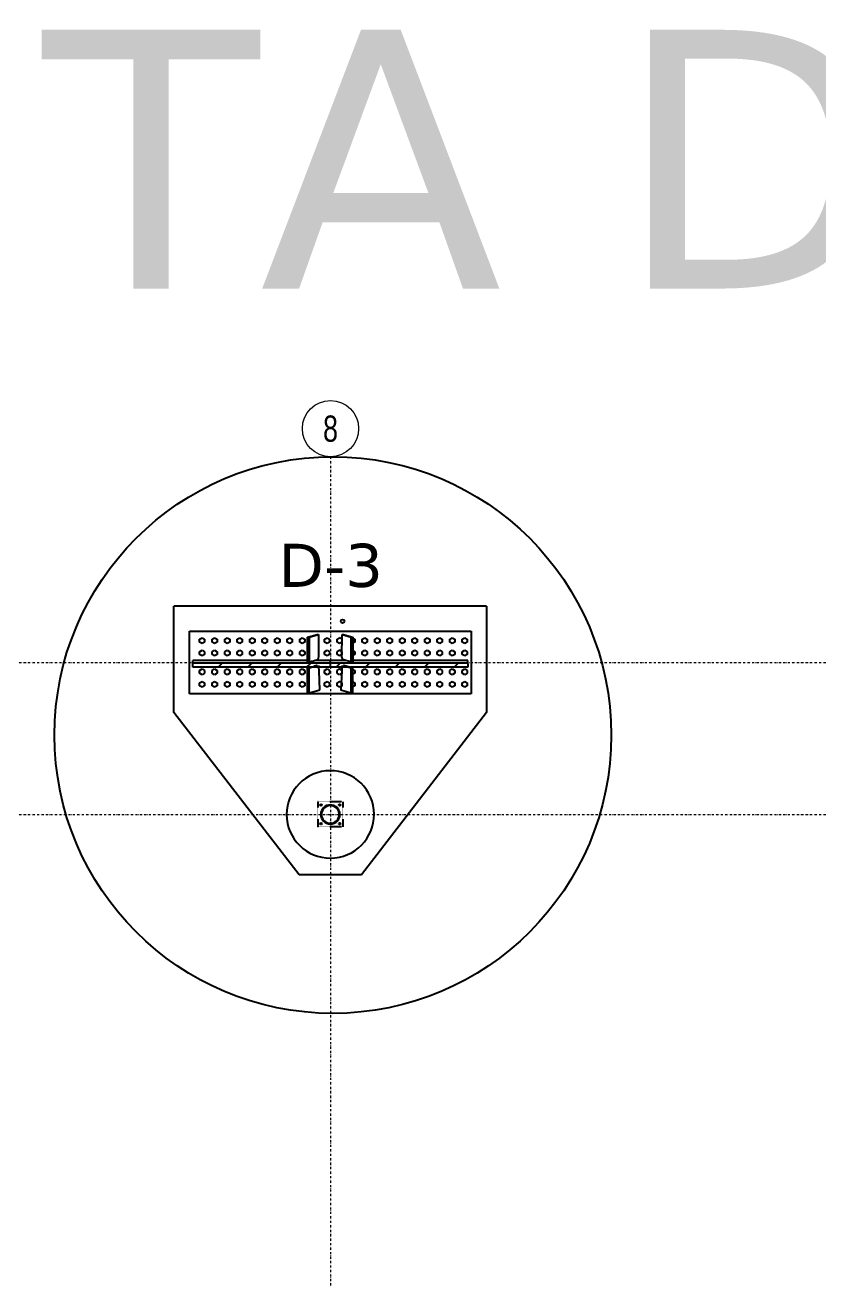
# Model space of a CAD drawing. Header units: millimetres. Extents: x 1541 to 289025, y -12015 to 47026.
# Drawn here: x 72094 to 73014, y -10231 to -8778 of the extents above; entities that cross this region are included whole.
import ezdxf
from ezdxf.enums import TextEntityAlignment as Align

# ---------------------------------------------------------------- set-up
doc = ezdxf.new("R2010")
doc.units = ezdxf.units.MM
doc.header["$LTSCALE"] = 0.1
for name, pattern in [('ACAD_ISO02W100', [15, 12, -3]), ('DASHDOTX2', [50.8, 25.4, -12.7, 0, -12.7]), ('DXK_LINE_DOT2', [3.9198, 1.9599, -1.9599]), ('Grid Line', [3.33375, 1.905, -0.47625, 0.47625, -0.47625])]:
    doc.linetypes.add(name, pattern=pattern)
doc.layers.get('0').update_dxf_attribs({"color": 255})
for name, color, linetype in [('COTAS', 8, 'Continuous'), ('ROTÚLOS', 6, 'Continuous'), ('TEXTO GENRAL', 3, 'Continuous')]:
    doc.layers.add(name, color=color, linetype=linetype)
doc.layers.add('E_EJES', color=8, linetype='Continuous', lineweight=9)
doc.layers.add('E_EJES-1', color=8, linetype='Grid Line', lineweight=9)
doc.styles.add('Swis721 LtCn BT_1', font='swisscl.ttf', dxfattribs={"height": 0.42})
doc.styles.add('TEXTO GENERAL', font='verdana.ttf', dxfattribs={"height": 0.9})

# ---------------------------------------------------------------- blocks, each defined once
blk = doc.blocks.new('Grid - CNI_NOMBRE EJES-372759-_26_00m_LOC COLUMNAS Y MUROS PISO 7')
at = {"layer": 'E_EJES'}
blk.add_circle((0, 0), 0.003, dxfattribs=at)

msp = doc.modelspace()

# ---------------------------------------------------------------- hatches: boundary and pattern name
at = {"linetype": 'Continuous'}
h = msp.add_hatch(dxfattribs=at)
h.set_pattern_fill('', scale=7.611392, style=0, pattern_type=0)
h.set_pattern_definition([(45, (72288.794, -9517.53), (-17.088, 17.088), [])])
h.paths.add_polyline_path([(72607.7, -9517.5), (72288.8, -9517.5), (72288.8, -9518.3), (72289, -9522.2), (72607.6, -9522.2), (72607.7, -9518.3)])
h = msp.add_hatch(dxfattribs=at)
h.set_pattern_fill('', scale=7.611392, style=0, pattern_type=0)
h.set_pattern_definition([(45, (72459.099, -9690.706), (-17.088, 17.088), [])])
h.paths.add_polyline_path([(72459.3, -9692.9), (72459.1, -9690.7), (72458.5, -9688.6), (72457.4, -9686.7), (72456.1, -9685), (72454.4, -9683.7), (72452.5, -9682.6), (72450.4, -9682), (72448.3, -9681.8), (72446.1, -9682), (72444, -9682.6), (72442.1, -9683.7), (72440.4, -9685), (72439.1, -9686.7), (72438, -9688.6), (72437.4, -9690.7), (72437.2, -9692.9), (72437.4, -9695), (72438, -9697.1), (72439.1, -9699), (72440.4, -9700.7), (72442.1, -9702.1), (72444, -9703.1), (72446.1, -9703.7), (72448.3, -9703.9), (72450.4, -9703.7), (72452.5, -9703.1), (72454.4, -9702.1), (72456.1, -9700.7), (72457.4, -9699), (72458.5, -9697.1), (72459.1, -9695)])
h.paths.add_polyline_path([(72457.8, -9696.8), (72456.8, -9698.6), (72455.6, -9700.2), (72454, -9701.5), (72452.2, -9702.4), (72450.3, -9703), (72448.3, -9703.2), (72446.2, -9703), (72444.3, -9702.4), (72442.5, -9701.5), (72441, -9700.2), (72439.7, -9698.6), (72438.7, -9696.8), (72438.1, -9694.9), (72437.9, -9692.9), (72438.1, -9690.8), (72438.7, -9688.9), (72439.7, -9687.1), (72441, -9685.6), (72442.5, -9684.3), (72444.3, -9683.3), (72446.2, -9682.7), (72448.3, -9682.5), (72450.3, -9682.7), (72452.2, -9683.3), (72454, -9684.3), (72455.6, -9685.6), (72456.8, -9687.1), (72457.8, -9688.9), (72458.4, -9690.8), (72458.6, -9692.9), (72458.4, -9694.9)])

# ---------------------------------------------------------------- linework, layer by layer
at = {"color": 2, "linetype": 'Continuous'}
for p, q in [((72267, -9574.7), (72267, -9451.5)), ((72629.5, -9451.5), (72270.7, -9451.5)), ((72629.5, -9451.5), (72629.5, -9574.7)), ((72285.2, -9553), (72285.2, -9480.5)), ((72285.2, -9480.5), (72611.4, -9480.5)), ((72422, -9487.4), (72432.9, -9484.2)), ((72422, -9487.4), (72423.9, -9487.3)), ((72422, -9516.4), (72422, -9487.4)), ((72423.9, -9487.3), (72434.6, -9484.2)), ((72423.9, -9487.3), (72423.9, -9516.3)), ((72432.9, -9484.2), (72434.6, -9484.2)), ((72434.6, -9484.2), (72434.7, -9510.3)), ((72461.8, -9510.3), (72461.9, -9484.2)), ((72461.9, -9484.2), (72463.6, -9484.2)), ((72461.9, -9484.2), (72472.6, -9487.3)), ((72463.6, -9484.2), (72474.5, -9487.4)), ((72472.6, -9516.3), (72472.6, -9487.3)), ((72472.6, -9487.3), (72474.5, -9487.4)), ((72474.5, -9487.4), (72474.5, -9516.4)), ((72611.4, -9480.5), (72611.4, -9553)), ((72288.8, -9517.5), (72288.8, -9514.4)), ((72422, -9514.4), (72288.8, -9514.4)), ((72288.8, -9518.3), (72288.8, -9517.5)), ((72607.7, -9517.5), (72288.8, -9517.5)), ((72288.8, -9522.2), (72288.8, -9518.3)), ((72289, -9522.2), (72288.8, -9518.3)), ((72423.9, -9516.3), (72422, -9516.4)), ((72423.9, -9516.3), (72433.8, -9513.4)), ((72466, -9514.4), (72430.5, -9514.4)), ((72434.7, -9510.3), (72433.8, -9513.4)), ((72434.6, -9520.2), (72434.7, -9522.2)), ((72462.7, -9513.4), (72461.8, -9510.3)), ((72461.9, -9520.2), (72461.8, -9522.2)), ((72472.6, -9516.3), (72462.7, -9513.4)), ((72474.5, -9516.4), (72472.6, -9516.3)), ((72607.7, -9514.4), (72474.5, -9514.4)), ((72607.7, -9518.3), (72607.6, -9522.2)), ((72607.7, -9517.5), (72607.7, -9514.4)), ((72607.7, -9518.3), (72607.7, -9517.5)), ((72607.7, -9518.3), (72607.7, -9522.2)), ((72289, -9522.2), (72288.8, -9522.2)), ((72607.6, -9522.2), (72289, -9522.2)), ((72426.3, -9522.2), (72422, -9523.5)), ((72422, -9523.5), (72423.9, -9523.4)), ((72422, -9552.6), (72422, -9523.5)), ((72428, -9522.2), (72423.9, -9523.4)), ((72423.9, -9552.5), (72423.9, -9523.4)), ((72434.7, -9522.2), (72434.9, -9526.4)), ((72434.9, -9526.4), (72435.9, -9548.9)), ((72461.6, -9526.4), (72460.6, -9548.9)), ((72461.8, -9522.2), (72461.6, -9526.4)), ((72472.6, -9523.4), (72468.5, -9522.2)), ((72474.5, -9523.5), (72470.3, -9522.2)), ((72472.6, -9552.5), (72472.6, -9523.4)), ((72472.6, -9523.4), (72474.5, -9523.5)), ((72474.5, -9552.6), (72474.5, -9523.5)), ((72607.7, -9522.2), (72607.6, -9522.2)), ((72434.9, -9549.2), (72423.9, -9552.5)), ((72435.9, -9548.9), (72434.9, -9549.2)), ((72461.6, -9549.2), (72460.6, -9548.9)), ((72472.6, -9552.5), (72461.6, -9549.2)), ((72611.4, -9553), (72285.2, -9553)), ((72422, -9552.6), (72423.9, -9552.5)), ((72472.6, -9552.5), (72474.5, -9552.6)), ((72412, -9763), (72267, -9574.7)), ((72629.5, -9574.7), (72484.5, -9763)), ((72484.5, -9763), (72412, -9763))]:
    msp.add_line(p, q, dxfattribs=at)
at = {"color": 7, "linetype": 'DXK_LINE_DOT2'}
for p, q in [((72270.7, -9451.5), (72267, -9451.5)), ((72430.5, -9514.4), (72422, -9514.4)), ((72432.9, -9520.2), (72426.3, -9522.2)), ((72434.6, -9520.2), (72428, -9522.2)), ((72434.6, -9520.2), (72432.9, -9520.2)), ((72463.6, -9520.2), (72461.9, -9520.2)), ((72468.5, -9522.2), (72461.9, -9520.2)), ((72470.3, -9522.2), (72463.6, -9520.2)), ((72474.5, -9514.4), (72466, -9514.4)), ((72462.8, -9678.4), (72433.8, -9678.4)), ((72433.8, -9678.4), (72433.8, -9707.4)), ((72462.8, -9678.4), (72462.8, -9707.4)), ((72462.8, -9707.4), (72433.8, -9707.4))]:
    msp.add_line(p, q, dxfattribs=at)
at = {"color": 7, "linetype": 'Continuous'}
for p, q in [((72296.8, -9489.7), (72299.7, -9488)), ((72296.8, -9493), (72296.8, -9489.7)), ((72299.7, -9488), (72302.6, -9489.7)), ((72302.6, -9489.7), (72302.6, -9493)), ((72311.3, -9489.7), (72314.2, -9488)), ((72311.3, -9493), (72311.3, -9489.7)), ((72314.2, -9488), (72317.1, -9489.7)), ((72317.1, -9489.7), (72317.1, -9493)), ((72325.8, -9489.7), (72328.7, -9488)), ((72325.8, -9493), (72325.8, -9489.7)), ((72328.7, -9488), (72331.6, -9489.7)), ((72331.6, -9489.7), (72331.6, -9493)), ((72340.3, -9489.7), (72343.2, -9488)), ((72340.3, -9493), (72340.3, -9489.7)), ((72343.2, -9488), (72346.1, -9489.7)), ((72346.1, -9489.7), (72346.1, -9493)), ((72354.8, -9489.7), (72357.7, -9488)), ((72354.8, -9493), (72354.8, -9489.7)), ((72357.7, -9488), (72360.6, -9489.7)), ((72360.6, -9489.7), (72360.6, -9493)), ((72369.3, -9489.7), (72372.2, -9488)), ((72369.3, -9493), (72369.3, -9489.7)), ((72372.2, -9488), (72375.1, -9489.7)), ((72375.1, -9489.7), (72375.1, -9493)), ((72383.8, -9489.7), (72386.7, -9488)), ((72383.8, -9493), (72383.8, -9489.7)), ((72386.7, -9488), (72389.6, -9489.7)), ((72389.6, -9489.7), (72389.6, -9493)), ((72398.3, -9489.7), (72401.2, -9488)), ((72398.3, -9493), (72398.3, -9489.7)), ((72401.2, -9488), (72404.1, -9489.7)), ((72404.1, -9489.7), (72404.1, -9493)), ((72412.8, -9489.7), (72415.7, -9488)), ((72412.8, -9493), (72412.8, -9489.7)), ((72415.7, -9488), (72418.6, -9489.7)), ((72418.6, -9489.7), (72418.6, -9493)), ((72441.7, -9489.7), (72444.6, -9488)), ((72441.7, -9493), (72441.7, -9489.7)), ((72444.6, -9488), (72447.5, -9489.7)), ((72447.5, -9489.7), (72447.5, -9493)), ((72456.2, -9489.7), (72459.1, -9488)), ((72456.2, -9493), (72456.2, -9489.7)), ((72462, -9489.7), (72459.1, -9488)), ((72462, -9493), (72462, -9489.7)), ((72474.5, -9488.5), (72476.5, -9489.7)), ((72476.5, -9489.7), (72476.5, -9493)), ((72485.2, -9489.7), (72488.1, -9488)), ((72485.2, -9493), (72485.2, -9489.7)), ((72488.1, -9488), (72491, -9489.7)), ((72491, -9489.7), (72491, -9493)), ((72499.7, -9489.7), (72502.6, -9488)), ((72499.7, -9493), (72499.7, -9489.7)), ((72502.6, -9488), (72505.5, -9489.7)), ((72505.5, -9489.7), (72505.5, -9493)), ((72514.2, -9489.7), (72517.1, -9488)), ((72514.2, -9493), (72514.2, -9489.7)), ((72517.1, -9488), (72520, -9489.7)), ((72520, -9489.7), (72520, -9493)), ((72528.7, -9489.7), (72531.6, -9488)), ((72528.7, -9493), (72528.7, -9489.7)), ((72531.6, -9488), (72534.5, -9489.7)), ((72534.5, -9489.7), (72534.5, -9493)), ((72543.2, -9489.7), (72546.1, -9488)), ((72543.2, -9493), (72543.2, -9489.7)), ((72546.1, -9488), (72549, -9489.7)), ((72549, -9489.7), (72549, -9493)), ((72557.7, -9489.7), (72560.6, -9488)), ((72557.7, -9493), (72557.7, -9489.7)), ((72560.6, -9488), (72563.5, -9489.7)), ((72563.5, -9489.7), (72563.5, -9493)), ((72572.2, -9489.7), (72575.1, -9488)), ((72572.2, -9493), (72572.2, -9489.7)), ((72575.1, -9488), (72578, -9489.7)), ((72578, -9489.7), (72578, -9493)), ((72586.7, -9489.7), (72589.6, -9488)), ((72586.7, -9493), (72586.7, -9489.7)), ((72589.6, -9488), (72592.5, -9489.7)), ((72592.5, -9489.7), (72592.5, -9493)), ((72601.2, -9489.7), (72604.1, -9488)), ((72601.2, -9493), (72601.2, -9489.7)), ((72604.1, -9488), (72607, -9489.7)), ((72607, -9489.7), (72607, -9493)), ((72299.7, -9494.7), (72296.8, -9493)), ((72296.8, -9504.2), (72299.7, -9502.5)), ((72296.8, -9507.5), (72296.8, -9504.2)), ((72302.6, -9493), (72299.7, -9494.7)), ((72299.7, -9502.5), (72302.6, -9504.2)), ((72302.6, -9504.2), (72302.6, -9507.5)), ((72314.2, -9494.7), (72311.3, -9493)), ((72311.3, -9504.2), (72314.2, -9502.5)), ((72311.3, -9507.5), (72311.3, -9504.2)), ((72317.1, -9493), (72314.2, -9494.7)), ((72314.2, -9502.5), (72317.1, -9504.2)), ((72317.1, -9504.2), (72317.1, -9507.5)), ((72328.7, -9494.7), (72325.8, -9493)), ((72325.8, -9504.2), (72328.7, -9502.5)), ((72325.8, -9507.5), (72325.8, -9504.2)), ((72331.6, -9493), (72328.7, -9494.7)), ((72328.7, -9502.5), (72331.6, -9504.2)), ((72331.6, -9504.2), (72331.6, -9507.5)), ((72343.2, -9494.7), (72340.3, -9493)), ((72340.3, -9504.2), (72343.2, -9502.5)), ((72340.3, -9507.5), (72340.3, -9504.2)), ((72346.1, -9493), (72343.2, -9494.7)), ((72343.2, -9502.5), (72346.1, -9504.2)), ((72346.1, -9504.2), (72346.1, -9507.5)), ((72357.7, -9494.7), (72354.8, -9493)), ((72354.8, -9504.2), (72357.7, -9502.5)), ((72354.8, -9507.5), (72354.8, -9504.2)), ((72360.6, -9493), (72357.7, -9494.7)), ((72357.7, -9502.5), (72360.6, -9504.2)), ((72360.6, -9504.2), (72360.6, -9507.5)), ((72372.2, -9494.7), (72369.3, -9493)), ((72369.3, -9504.2), (72372.2, -9502.5)), ((72369.3, -9507.5), (72369.3, -9504.2)), ((72375.1, -9493), (72372.2, -9494.7)), ((72372.2, -9502.5), (72375.1, -9504.2)), ((72375.1, -9504.2), (72375.1, -9507.5)), ((72386.7, -9494.7), (72383.8, -9493)), ((72383.8, -9504.2), (72386.7, -9502.5)), ((72383.8, -9507.5), (72383.8, -9504.2)), ((72389.6, -9493), (72386.7, -9494.7)), ((72386.7, -9502.5), (72389.6, -9504.2)), ((72389.6, -9504.2), (72389.6, -9507.5)), ((72401.2, -9494.7), (72398.3, -9493)), ((72398.3, -9504.2), (72401.2, -9502.5)), ((72398.3, -9507.5), (72398.3, -9504.2)), ((72404.1, -9493), (72401.2, -9494.7)), ((72401.2, -9502.5), (72404.1, -9504.2)), ((72404.1, -9504.2), (72404.1, -9507.5)), ((72415.7, -9494.7), (72412.8, -9493)), ((72412.8, -9504.2), (72415.7, -9502.5)), ((72412.8, -9507.5), (72412.8, -9504.2)), ((72418.6, -9493), (72415.7, -9494.7)), ((72415.7, -9502.5), (72418.6, -9504.2)), ((72418.6, -9504.2), (72418.6, -9507.5)), ((72444.6, -9494.7), (72441.7, -9493)), ((72441.7, -9504.2), (72444.6, -9502.5)), ((72441.7, -9507.5), (72441.7, -9504.2)), ((72447.5, -9493), (72444.6, -9494.7)), ((72444.6, -9502.5), (72447.5, -9504.2)), ((72447.5, -9504.2), (72447.5, -9507.5)), ((72459.1, -9494.7), (72456.2, -9493)), ((72456.2, -9504.2), (72459.1, -9502.5)), ((72456.2, -9507.5), (72456.2, -9504.2)), ((72462, -9493), (72459.1, -9494.7)), ((72462, -9504.2), (72459.1, -9502.5)), ((72462, -9507.5), (72462, -9504.2)), ((72476.5, -9493), (72474.5, -9494.2)), ((72474.5, -9503), (72476.5, -9504.2)), ((72476.5, -9504.2), (72476.5, -9507.5)), ((72488.1, -9494.7), (72485.2, -9493)), ((72485.2, -9504.2), (72488.1, -9502.5)), ((72485.2, -9507.5), (72485.2, -9504.2)), ((72491, -9493), (72488.1, -9494.7)), ((72488.1, -9502.5), (72491, -9504.2)), ((72491, -9504.2), (72491, -9507.5)), ((72502.6, -9494.7), (72499.7, -9493)), ((72499.7, -9504.2), (72502.6, -9502.5)), ((72499.7, -9507.5), (72499.7, -9504.2)), ((72505.5, -9493), (72502.6, -9494.7)), ((72502.6, -9502.5), (72505.5, -9504.2)), ((72505.5, -9504.2), (72505.5, -9507.5)), ((72517.1, -9494.7), (72514.2, -9493)), ((72514.2, -9504.2), (72517.1, -9502.5)), ((72514.2, -9507.5), (72514.2, -9504.2)), ((72520, -9493), (72517.1, -9494.7)), ((72517.1, -9502.5), (72520, -9504.2)), ((72520, -9504.2), (72520, -9507.5)), ((72531.6, -9494.7), (72528.7, -9493)), ((72528.7, -9504.2), (72531.6, -9502.5)), ((72528.7, -9507.5), (72528.7, -9504.2)), ((72534.5, -9493), (72531.6, -9494.7)), ((72531.6, -9502.5), (72534.5, -9504.2)), ((72534.5, -9504.2), (72534.5, -9507.5)), ((72546.1, -9494.7), (72543.2, -9493)), ((72543.2, -9504.2), (72546.1, -9502.5)), ((72543.2, -9507.5), (72543.2, -9504.2)), ((72549, -9493), (72546.1, -9494.7)), ((72546.1, -9502.5), (72549, -9504.2)), ((72549, -9504.2), (72549, -9507.5)), ((72560.6, -9494.7), (72557.7, -9493)), ((72557.7, -9504.2), (72560.6, -9502.5)), ((72557.7, -9507.5), (72557.7, -9504.2)), ((72563.5, -9493), (72560.6, -9494.7)), ((72560.6, -9502.5), (72563.5, -9504.2)), ((72563.5, -9504.2), (72563.5, -9507.5)), ((72575.1, -9494.7), (72572.2, -9493)), ((72572.2, -9504.2), (72575.1, -9502.5)), ((72572.2, -9507.5), (72572.2, -9504.2)), ((72578, -9493), (72575.1, -9494.7)), ((72575.1, -9502.5), (72578, -9504.2)), ((72578, -9504.2), (72578, -9507.5)), ((72589.6, -9494.7), (72586.7, -9493)), ((72586.7, -9504.2), (72589.6, -9502.5)), ((72586.7, -9507.5), (72586.7, -9504.2)), ((72592.5, -9493), (72589.6, -9494.7)), ((72589.6, -9502.5), (72592.5, -9504.2)), ((72592.5, -9504.2), (72592.5, -9507.5)), ((72604.1, -9494.7), (72601.2, -9493)), ((72601.2, -9504.2), (72604.1, -9502.5)), ((72601.2, -9507.5), (72601.2, -9504.2)), ((72607, -9493), (72604.1, -9494.7)), ((72604.1, -9502.5), (72607, -9504.2)), ((72607, -9504.2), (72607, -9507.5)), ((72299.7, -9509.2), (72296.8, -9507.5)), ((72302.6, -9507.5), (72299.7, -9509.2)), ((72314.2, -9509.2), (72311.3, -9507.5)), ((72317.1, -9507.5), (72314.2, -9509.2)), ((72328.7, -9509.2), (72325.8, -9507.5)), ((72331.6, -9507.5), (72328.7, -9509.2)), ((72343.2, -9509.2), (72340.3, -9507.5)), ((72346.1, -9507.5), (72343.2, -9509.2)), ((72357.7, -9509.2), (72354.8, -9507.5)), ((72360.6, -9507.5), (72357.7, -9509.2)), ((72372.2, -9509.2), (72369.3, -9507.5)), ((72375.1, -9507.5), (72372.2, -9509.2)), ((72386.7, -9509.2), (72383.8, -9507.5)), ((72389.6, -9507.5), (72386.7, -9509.2)), ((72401.2, -9509.2), (72398.3, -9507.5)), ((72404.1, -9507.5), (72401.2, -9509.2)), ((72415.7, -9509.2), (72412.8, -9507.5)), ((72418.6, -9507.5), (72415.7, -9509.2)), ((72444.6, -9509.2), (72441.7, -9507.5)), ((72447.5, -9507.5), (72444.6, -9509.2)), ((72459.1, -9509.2), (72456.2, -9507.5)), ((72462, -9507.5), (72459.1, -9509.2)), ((72476.5, -9507.5), (72474.5, -9508.7)), ((72488.1, -9509.2), (72485.2, -9507.5)), ((72491, -9507.5), (72488.1, -9509.2)), ((72502.6, -9509.2), (72499.7, -9507.5)), ((72505.5, -9507.5), (72502.6, -9509.2)), ((72517.1, -9509.2), (72514.2, -9507.5)), ((72520, -9507.5), (72517.1, -9509.2)), ((72531.6, -9509.2), (72528.7, -9507.5)), ((72534.5, -9507.5), (72531.6, -9509.2)), ((72546.1, -9509.2), (72543.2, -9507.5)), ((72549, -9507.5), (72546.1, -9509.2)), ((72560.6, -9509.2), (72557.7, -9507.5)), ((72563.5, -9507.5), (72560.6, -9509.2)), ((72575.1, -9509.2), (72572.2, -9507.5)), ((72578, -9507.5), (72575.1, -9509.2)), ((72589.6, -9509.2), (72586.7, -9507.5)), ((72592.5, -9507.5), (72589.6, -9509.2)), ((72604.1, -9509.2), (72601.2, -9507.5)), ((72607, -9507.5), (72604.1, -9509.2)), ((72296.8, -9525.9), (72299.7, -9524.2)), ((72296.8, -9529.3), (72296.8, -9525.9)), ((72299.7, -9530.9), (72296.8, -9529.3)), ((72299.7, -9524.2), (72302.6, -9525.9)), ((72302.6, -9529.3), (72299.7, -9530.9)), ((72302.6, -9525.9), (72302.6, -9529.3)), ((72311.3, -9525.9), (72314.2, -9524.2)), ((72311.3, -9529.3), (72311.3, -9525.9)), ((72314.2, -9530.9), (72311.3, -9529.3)), ((72314.2, -9524.2), (72317.1, -9525.9)), ((72317.1, -9529.3), (72314.2, -9530.9)), ((72317.1, -9525.9), (72317.1, -9529.3)), ((72325.8, -9525.9), (72328.7, -9524.2)), ((72325.8, -9529.3), (72325.8, -9525.9)), ((72328.7, -9530.9), (72325.8, -9529.3)), ((72328.7, -9524.2), (72331.6, -9525.9)), ((72331.6, -9529.3), (72328.7, -9530.9)), ((72331.6, -9525.9), (72331.6, -9529.3)), ((72340.3, -9525.9), (72343.2, -9524.2)), ((72340.3, -9529.3), (72340.3, -9525.9)), ((72343.2, -9530.9), (72340.3, -9529.3)), ((72343.2, -9524.2), (72346.1, -9525.9)), ((72346.1, -9529.3), (72343.2, -9530.9)), ((72346.1, -9525.9), (72346.1, -9529.3)), ((72354.8, -9525.9), (72357.7, -9524.2)), ((72354.8, -9529.3), (72354.8, -9525.9)), ((72357.7, -9530.9), (72354.8, -9529.3)), ((72357.7, -9524.2), (72360.6, -9525.9)), ((72360.6, -9529.3), (72357.7, -9530.9)), ((72360.6, -9525.9), (72360.6, -9529.3)), ((72369.3, -9525.9), (72372.2, -9524.2)), ((72369.3, -9529.3), (72369.3, -9525.9)), ((72372.2, -9530.9), (72369.3, -9529.3)), ((72372.2, -9524.2), (72375.1, -9525.9)), ((72375.1, -9529.3), (72372.2, -9530.9)), ((72375.1, -9525.9), (72375.1, -9529.3)), ((72383.8, -9525.9), (72386.7, -9524.2)), ((72383.8, -9529.3), (72383.8, -9525.9)), ((72386.7, -9530.9), (72383.8, -9529.3)), ((72386.7, -9524.2), (72389.6, -9525.9)), ((72389.6, -9529.3), (72386.7, -9530.9)), ((72389.6, -9525.9), (72389.6, -9529.3)), ((72398.3, -9525.9), (72401.2, -9524.2)), ((72398.3, -9529.3), (72398.3, -9525.9)), ((72401.2, -9530.9), (72398.3, -9529.3)), ((72401.2, -9524.2), (72404.1, -9525.9)), ((72404.1, -9529.3), (72401.2, -9530.9)), ((72404.1, -9525.9), (72404.1, -9529.3)), ((72412.8, -9525.9), (72415.7, -9524.2)), ((72412.8, -9529.3), (72412.8, -9525.9)), ((72415.7, -9530.9), (72412.8, -9529.3)), ((72415.7, -9524.2), (72418.6, -9525.9)), ((72418.6, -9529.3), (72415.7, -9530.9)), ((72418.6, -9525.9), (72418.6, -9529.3)), ((72441.7, -9525.9), (72444.6, -9524.2)), ((72441.7, -9529.3), (72441.7, -9525.9)), ((72444.6, -9530.9), (72441.7, -9529.3)), ((72444.6, -9524.2), (72447.5, -9525.9)), ((72447.5, -9529.3), (72444.6, -9530.9)), ((72447.5, -9525.9), (72447.5, -9529.3)), ((72456.2, -9525.9), (72459.1, -9524.2)), ((72456.2, -9529.3), (72456.2, -9525.9)), ((72459.1, -9530.9), (72456.2, -9529.3)), ((72462, -9525.9), (72459.1, -9524.2)), ((72462, -9529.3), (72459.1, -9530.9)), ((72462, -9529.3), (72462, -9525.9)), ((72474.5, -9524.7), (72476.5, -9525.9)), ((72476.5, -9529.3), (72474.5, -9530.4)), ((72476.5, -9525.9), (72476.5, -9529.3)), ((72485.2, -9525.9), (72488.1, -9524.2)), ((72485.2, -9529.3), (72485.2, -9525.9)), ((72488.1, -9530.9), (72485.2, -9529.3)), ((72488.1, -9524.2), (72491, -9525.9)), ((72491, -9529.3), (72488.1, -9530.9)), ((72491, -9525.9), (72491, -9529.3)), ((72499.7, -9525.9), (72502.6, -9524.2)), ((72499.7, -9529.3), (72499.7, -9525.9)), ((72502.6, -9530.9), (72499.7, -9529.3)), ((72502.6, -9524.2), (72505.5, -9525.9)), ((72505.5, -9529.3), (72502.6, -9530.9)), ((72505.5, -9525.9), (72505.5, -9529.3)), ((72514.2, -9525.9), (72517.1, -9524.2)), ((72514.2, -9529.3), (72514.2, -9525.9)), ((72517.1, -9530.9), (72514.2, -9529.3)), ((72517.1, -9524.2), (72520, -9525.9)), ((72520, -9529.3), (72517.1, -9530.9)), ((72520, -9525.9), (72520, -9529.3)), ((72528.7, -9525.9), (72531.6, -9524.2)), ((72528.7, -9529.3), (72528.7, -9525.9)), ((72531.6, -9530.9), (72528.7, -9529.3)), ((72531.6, -9524.2), (72534.5, -9525.9)), ((72534.5, -9529.3), (72531.6, -9530.9)), ((72534.5, -9525.9), (72534.5, -9529.3)), ((72543.2, -9525.9), (72546.1, -9524.2)), ((72543.2, -9529.3), (72543.2, -9525.9)), ((72546.1, -9530.9), (72543.2, -9529.3)), ((72546.1, -9524.2), (72549, -9525.9)), ((72549, -9529.3), (72546.1, -9530.9)), ((72549, -9525.9), (72549, -9529.3)), ((72557.7, -9525.9), (72560.6, -9524.2)), ((72557.7, -9529.3), (72557.7, -9525.9)), ((72560.6, -9530.9), (72557.7, -9529.3)), ((72560.6, -9524.2), (72563.5, -9525.9)), ((72563.5, -9529.3), (72560.6, -9530.9)), ((72563.5, -9525.9), (72563.5, -9529.3)), ((72572.2, -9525.9), (72575.1, -9524.2)), ((72572.2, -9529.3), (72572.2, -9525.9)), ((72575.1, -9530.9), (72572.2, -9529.3)), ((72575.1, -9524.2), (72578, -9525.9)), ((72578, -9529.3), (72575.1, -9530.9)), ((72578, -9525.9), (72578, -9529.3)), ((72586.7, -9525.9), (72589.6, -9524.2)), ((72586.7, -9529.3), (72586.7, -9525.9)), ((72589.6, -9530.9), (72586.7, -9529.3)), ((72589.6, -9524.2), (72592.5, -9525.9)), ((72592.5, -9529.3), (72589.6, -9530.9)), ((72592.5, -9525.9), (72592.5, -9529.3)), ((72601.2, -9525.9), (72604.1, -9524.2)), ((72601.2, -9529.3), (72601.2, -9525.9)), ((72604.1, -9530.9), (72601.2, -9529.3)), ((72604.1, -9524.2), (72607, -9525.9)), ((72607, -9529.3), (72604.1, -9530.9)), ((72607, -9525.9), (72607, -9529.3)), ((72296.8, -9540.4), (72299.7, -9538.7)), ((72296.8, -9543.8), (72296.8, -9540.4)), ((72299.7, -9545.4), (72296.8, -9543.8)), ((72299.7, -9538.7), (72302.6, -9540.4)), ((72302.6, -9543.8), (72299.7, -9545.4)), ((72302.6, -9540.4), (72302.6, -9543.8)), ((72311.3, -9540.4), (72314.2, -9538.7)), ((72311.3, -9543.8), (72311.3, -9540.4)), ((72314.2, -9545.4), (72311.3, -9543.8)), ((72314.2, -9538.7), (72317.1, -9540.4)), ((72317.1, -9543.8), (72314.2, -9545.4)), ((72317.1, -9540.4), (72317.1, -9543.8)), ((72325.8, -9540.4), (72328.7, -9538.7)), ((72325.8, -9543.8), (72325.8, -9540.4)), ((72328.7, -9545.4), (72325.8, -9543.8)), ((72328.7, -9538.7), (72331.6, -9540.4)), ((72331.6, -9543.8), (72328.7, -9545.4)), ((72331.6, -9540.4), (72331.6, -9543.8)), ((72340.3, -9540.4), (72343.2, -9538.7)), ((72340.3, -9543.8), (72340.3, -9540.4)), ((72343.2, -9545.4), (72340.3, -9543.8)), ((72343.2, -9538.7), (72346.1, -9540.4)), ((72346.1, -9543.8), (72343.2, -9545.4)), ((72346.1, -9540.4), (72346.1, -9543.8)), ((72354.8, -9540.4), (72357.7, -9538.7)), ((72354.8, -9543.8), (72354.8, -9540.4)), ((72357.7, -9545.4), (72354.8, -9543.8)), ((72357.7, -9538.7), (72360.6, -9540.4)), ((72360.6, -9543.8), (72357.7, -9545.4)), ((72360.6, -9540.4), (72360.6, -9543.8)), ((72369.3, -9540.4), (72372.2, -9538.7)), ((72369.3, -9543.8), (72369.3, -9540.4)), ((72372.2, -9545.4), (72369.3, -9543.8)), ((72372.2, -9538.7), (72375.1, -9540.4)), ((72375.1, -9543.8), (72372.2, -9545.4)), ((72375.1, -9540.4), (72375.1, -9543.8)), ((72383.8, -9540.4), (72386.7, -9538.7)), ((72383.8, -9543.8), (72383.8, -9540.4)), ((72386.7, -9545.4), (72383.8, -9543.8)), ((72386.7, -9538.7), (72389.6, -9540.4)), ((72389.6, -9543.8), (72386.7, -9545.4)), ((72389.6, -9540.4), (72389.6, -9543.8)), ((72398.3, -9540.4), (72401.2, -9538.7)), ((72398.3, -9543.8), (72398.3, -9540.4)), ((72401.2, -9545.4), (72398.3, -9543.8)), ((72401.2, -9538.7), (72404.1, -9540.4)), ((72404.1, -9543.8), (72401.2, -9545.4)), ((72404.1, -9540.4), (72404.1, -9543.8)), ((72412.8, -9540.4), (72415.7, -9538.7)), ((72412.8, -9543.8), (72412.8, -9540.4)), ((72415.7, -9545.4), (72412.8, -9543.8)), ((72415.7, -9538.7), (72418.6, -9540.4)), ((72418.6, -9543.8), (72415.7, -9545.4)), ((72418.6, -9540.4), (72418.6, -9543.8)), ((72441.7, -9540.4), (72444.6, -9538.7)), ((72441.7, -9543.8), (72441.7, -9540.4)), ((72444.6, -9545.4), (72441.7, -9543.8)), ((72444.6, -9538.7), (72447.5, -9540.4)), ((72447.5, -9543.8), (72444.6, -9545.4)), ((72447.5, -9540.4), (72447.5, -9543.8)), ((72456.2, -9540.4), (72459.1, -9538.7)), ((72456.2, -9543.8), (72456.2, -9540.4)), ((72459.1, -9545.4), (72456.2, -9543.8)), ((72462, -9540.4), (72459.1, -9538.7)), ((72462, -9543.8), (72459.1, -9545.4)), ((72462, -9543.8), (72462, -9540.4)), ((72474.5, -9539.2), (72476.5, -9540.4)), ((72476.5, -9543.8), (72474.5, -9544.9)), ((72476.5, -9540.4), (72476.5, -9543.8)), ((72485.2, -9540.4), (72488.1, -9538.7)), ((72485.2, -9543.8), (72485.2, -9540.4)), ((72488.1, -9545.4), (72485.2, -9543.8)), ((72488.1, -9538.7), (72491, -9540.4)), ((72491, -9543.8), (72488.1, -9545.4)), ((72491, -9540.4), (72491, -9543.8)), ((72499.7, -9540.4), (72502.6, -9538.7)), ((72499.7, -9543.8), (72499.7, -9540.4)), ((72502.6, -9545.4), (72499.7, -9543.8)), ((72502.6, -9538.7), (72505.5, -9540.4)), ((72505.5, -9543.8), (72502.6, -9545.4)), ((72505.5, -9540.4), (72505.5, -9543.8)), ((72514.2, -9540.4), (72517.1, -9538.7)), ((72514.2, -9543.8), (72514.2, -9540.4)), ((72517.1, -9545.4), (72514.2, -9543.8)), ((72517.1, -9538.7), (72520, -9540.4)), ((72520, -9543.8), (72517.1, -9545.4)), ((72520, -9540.4), (72520, -9543.8)), ((72528.7, -9540.4), (72531.6, -9538.7)), ((72528.7, -9543.8), (72528.7, -9540.4)), ((72531.6, -9545.4), (72528.7, -9543.8)), ((72531.6, -9538.7), (72534.5, -9540.4)), ((72534.5, -9543.8), (72531.6, -9545.4)), ((72534.5, -9540.4), (72534.5, -9543.8)), ((72543.2, -9540.4), (72546.1, -9538.7)), ((72543.2, -9543.8), (72543.2, -9540.4)), ((72546.1, -9545.4), (72543.2, -9543.8)), ((72546.1, -9538.7), (72549, -9540.4)), ((72549, -9543.8), (72546.1, -9545.4)), ((72549, -9540.4), (72549, -9543.8)), ((72557.7, -9540.4), (72560.6, -9538.7)), ((72557.7, -9543.8), (72557.7, -9540.4)), ((72560.6, -9545.4), (72557.7, -9543.8)), ((72560.6, -9538.7), (72563.5, -9540.4)), ((72563.5, -9543.8), (72560.6, -9545.4)), ((72563.5, -9540.4), (72563.5, -9543.8)), ((72572.2, -9540.4), (72575.1, -9538.7)), ((72572.2, -9543.8), (72572.2, -9540.4)), ((72575.1, -9545.4), (72572.2, -9543.8)), ((72575.1, -9538.7), (72578, -9540.4)), ((72578, -9543.8), (72575.1, -9545.4)), ((72578, -9540.4), (72578, -9543.8)), ((72586.7, -9540.4), (72589.6, -9538.7)), ((72586.7, -9543.8), (72586.7, -9540.4)), ((72589.6, -9545.4), (72586.7, -9543.8)), ((72589.6, -9538.7), (72592.5, -9540.4)), ((72592.5, -9543.8), (72589.6, -9545.4)), ((72592.5, -9540.4), (72592.5, -9543.8)), ((72601.2, -9540.4), (72604.1, -9538.7)), ((72601.2, -9543.8), (72601.2, -9540.4)), ((72604.1, -9545.4), (72601.2, -9543.8)), ((72604.1, -9538.7), (72607, -9540.4)), ((72607, -9543.8), (72604.1, -9545.4)), ((72607, -9540.4), (72607, -9543.8)), ((72436.3, -9682), (72436.8, -9681)), ((72436.8, -9681), (72437.9, -9681)), ((72437.9, -9681), (72438.5, -9682)), ((72458, -9682), (72458.6, -9681)), ((72458.6, -9681), (72459.7, -9681)), ((72459.7, -9681), (72460.3, -9682)), ((72436.8, -9683), (72436.3, -9682)), ((72437.9, -9683), (72436.8, -9683)), ((72438.5, -9682), (72437.9, -9683)), ((72458.6, -9683), (72458, -9682)), ((72459.7, -9683), (72458.6, -9683)), ((72460.3, -9682), (72459.7, -9683)), ((72436.3, -9703.7), (72436.8, -9702.8)), ((72436.8, -9704.7), (72436.3, -9703.7)), ((72436.8, -9702.8), (72437.9, -9702.8)), ((72437.9, -9704.7), (72436.8, -9704.7)), ((72437.9, -9702.8), (72438.5, -9703.7)), ((72438.5, -9703.7), (72437.9, -9704.7)), ((72458, -9703.7), (72458.6, -9702.8)), ((72458.6, -9704.7), (72458, -9703.7)), ((72458.6, -9702.8), (72459.7, -9702.8)), ((72459.7, -9704.7), (72458.6, -9704.7)), ((72459.7, -9702.8), (72460.3, -9703.7)), ((72460.3, -9703.7), (72459.7, -9704.7))]:
    msp.add_line(p, q, dxfattribs=at)
at = {"color": 1, "linetype": 'ACAD_ISO02W100', "ltscale": 4}
msp.add_line((72448.3, -9522.2), (72448.3, -9514.4), dxfattribs=at)
at = {"color": 2, "linetype": 'Continuous'}
for radius, start, end in [(50.7, 6, 186), (50.7, 186, 6), (11.1, 11.25, 191.25), (11.1, 191.25, 11.25), (10.3, 168.75, 348.75), (10.3, 348.75, 168.75)]:
    msp.add_arc((72448.3, -9692.9), radius, start, end, dxfattribs=at)
at = {"layer": 'COTAS'}
msp.add_circle((72462.5, -9468.9), 2.11, dxfattribs=at)
at = {"layer": 'E_EJES-1', "linetype": 'DASHDOTX2'}
for p, q in [((72448.5, -9278.2), (72448.5, -11903.7)), ((70611.3, -9516.7), (77834.1, -9516.7)), ((70611.3, -9692.9), (77834.1, -9692.9))]:
    msp.add_line(p, q, dxfattribs=at)
at = {"layer": 'ROTÚLOS'}
msp.add_circle((72451.2, -9600.9), 322.7, dxfattribs=at)

# ---------------------------------------------------------------- block references
at = {"layer": 'E_EJES', "xscale": 10873.41661564557, "yscale": 10873.41661564557, "zscale": 10873.41661564557}
msp.add_blockref('Grid - CNI_NOMBRE EJES-372759-_26_00m_LOC COLUMNAS Y MUROS PISO 7', (72448.5, -9245.6), dxfattribs=at)

# ---------------------------------------------------------------- texts
at = {"layer": 'E_EJES', "style": 'Swis721 LtCn BT_1'}
msp.add_text('8', height=30.4, dxfattribs=at).set_placement((72448.5, -9245.6), align=Align.MIDDLE_CENTER)
at = {"layer": 'ROTÚLOS', "style": 'TEXTO GENERAL'}
msp.add_text('D-3', height=50, dxfattribs=at).set_placement((72448.7, -9404.1), align=Align.MIDDLE_CENTER)
at = {"layer": 'TEXTO GENRAL', "color": 3, "style": 'TEXTO GENERAL'}
msp.add_text('PLANTA DE PISO 1 N.E. +0.10m', height=300, dxfattribs=at).set_placement((74317.2, -8933.2), align=Align.MIDDLE_CENTER)

doc.saveas('drawing.dxf')
